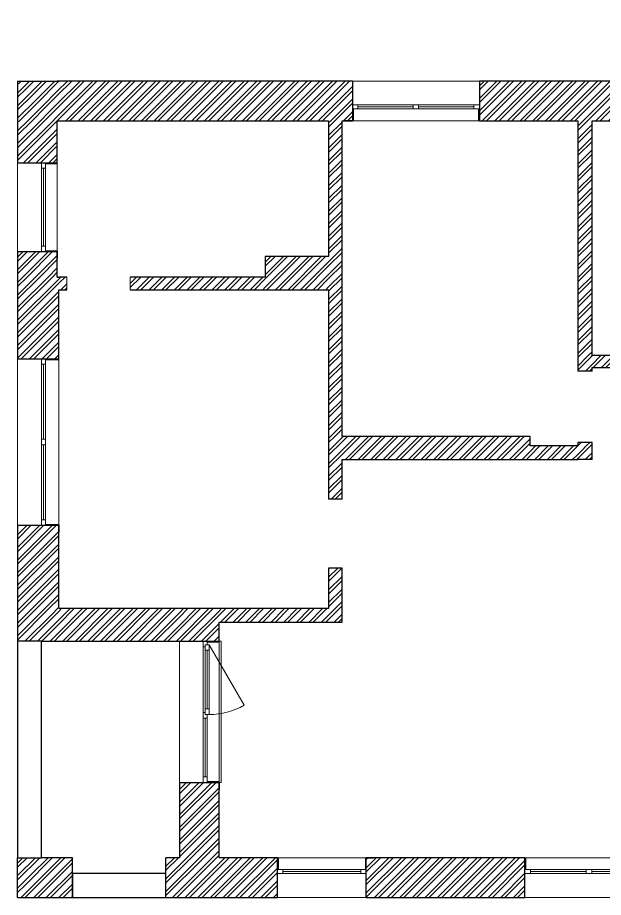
# Model space of a CAD drawing. Header units: millimetres. Extents: x -500 to 13839, y -9790 to 1300.
# Drawn here: x -500 to 6883, y -9790 to 1300 of the extents above; entities that cross this region are included whole.
import ezdxf

# ---------------------------------------------------------------- set-up
doc = ezdxf.new("R2010")
doc.units = ezdxf.units.MM
doc.header["$MEASUREMENT"] = 0
doc.linetypes.add('Wipeout_Contour', pattern=[1000, 0, -1000])
doc.linetypes.add('Освітлення', pattern=[2800, 1000, -400, 0, -400, 1000, 0])
for name, color, linetype, lineweight, true_color in [('0_Ном._пера__99', 109, 'Continuous', 15, 0x294e2b), ('101 Стіни_Ном._пера__1', 18, 'Continuous', 25, 0x040404), ('104 Перекриття_Ном._пера__41', 18, 'Continuous', 15, 0x020202), ('Двери ARCHICAD_Ном._пера__102', 252, 'Continuous', 5, 0x898989), ('Демонтаж_Двери ARCHICAD_Ном._пера__102', 252, 'Continuous', 5, 0x898989), ('Окна ARCHICAD_Ном._пера__102', 252, 'Continuous', 5, 0x898989)]:
    doc.layers.add(name, color=color, linetype=linetype, lineweight=lineweight, true_color=true_color)
doc.layers.add('101 Стіни', color=7, linetype='Continuous')
doc.layers.add('104 Перекриття', color=7, linetype='Continuous')
pattern_1 = [(45, (0, 0), (-79.5495, 79.5495), []), (45, (-26.52, 26.52), (-79.5495, 79.5495), [])]

# ---------------------------------------------------------------- blocks, each defined once
blk = doc.blocks.new('Simple Door Opening')
at = {"layer": 'Демонтаж_Двери ARCHICAD_Ном._пера__102', "color": 252, "linetype": 'Continuous', "lineweight": 5, "true_color": 0x898989}
for p, q in [((-400, 0), (-400, 160)), ((400, 0), (400, 160))]:
    blk.add_line(p, q, dxfattribs=at)
blk = doc.blocks.new('Simple Door Opening_2')
at = {"layer": 'Двери ARCHICAD_Ном._пера__102', "color": 252, "linetype": 'Continuous', "lineweight": 5, "true_color": 0x898989}
for p, q in [((-400, 0), (-400, 160)), ((400, 0), (400, 160))]:
    blk.add_line(p, q, dxfattribs=at)
blk = doc.blocks.new('Стіна_4', base_point=(-500, -2130))
at = {"layer": '101 Стіни', "linetype": 'Continuous', "lineweight": 0, "true_color": 0xffffff}
h = blk.add_hatch(dxfattribs=at)
h.set_pattern_fill('Кирпич_01', style=0, pattern_type=2)
h.set_pattern_definition(pattern_1)
h.paths.add_polyline_path([(20, -2130), (120, -2130), (120, -1970), (20, -1970)])
h = blk.add_hatch(dxfattribs=at)
h.set_pattern_fill('Кирпич_01', style=0, pattern_type=2)
h.set_pattern_definition(pattern_1)
h.paths.add_polyline_path([(920, -2130), (2620, -2130), (2620, -1970), (920, -1970)])
at = {"layer": '101 Стіни_Ном._пера__1', "color": 18, "linetype": 'Continuous', "lineweight": 25, "true_color": 0x040404, "flags": 128}
for points in [[(120, -1970), (20, -1970)], [(2620, -1970), (920, -1970)], [(20, -2130), (120, -2130)], [(920, -2130), (2620, -2130)]]:
    blk.add_lwpolyline(points, dxfattribs=at)
at = {"layer": 'Двери ARCHICAD_Ном._пера__102', "color": 252, "linetype": 'Continuous', "lineweight": 5, "true_color": 0x898989, "xscale": -1, "zscale": 1000}
blk.add_blockref('Simple Door Opening_2', (520, -2130), dxfattribs=at)
at = {"layer": 'Демонтаж_Двери ARCHICAD_Ном._пера__102', "color": 252, "linetype": 'Continuous', "lineweight": 5, "true_color": 0x898989, "xscale": -1, "zscale": 1000}
blk.add_blockref('Simple Door Opening', (520, -2130), dxfattribs=at)
blk = doc.blocks.new('Window 25_2')
at = {"layer": 'Окна ARCHICAD_Ном._пера__102', "color": 252, "linetype": 'Continuous', "lineweight": 5, "true_color": 0x898989}
for p, q in [((-560, 150), (-648, 150)), ((-560, 150), (-648, 150)), ((-560, 150), (560, 150)), ((-548, 150), (-560, 150)), ((-560, 150), (-560, 0)), ((-560, 0), (-560, 150)), ((-560, 0), (-560, 150)), ((-548, 150), (548, 150)), ((-548, 0), (-548, 150)), ((560, 150), (548, 150)), ((548, 150), (548, 0)), ((560, 0), (560, 150)), ((560, 0), (560, 150)), ((560, 0), (560, 150)), ((560, 150), (648, 150)), ((560, 150), (648, 150)), ((-560, 0), (-548, 0)), ((-560, 0), (-490, 0)), ((-560, -50), (-560, 0)), ((-560, -50), (-560, 0)), ((-490, 0), (-490, -50)), ((-490, 0), (490, 0)), ((490, -50), (490, 0)), ((490, 0), (560, 0)), ((548, 0), (560, 0)), ((560, -50), (560, 0)), ((560, -50), (560, 0)), ((-490, -50), (-560, -50)), ((-560, -350), (-560, -50)), ((-490, -25), (490, -25)), ((490, -50), (-490, -50)), ((560, -50), (490, -50)), ((560, -350), (560, -50)), ((-560, -350), (560, -350))]:
    blk.add_line(p, q, dxfattribs=at)
blk = doc.blocks.new('Стіна_6', base_point=(-500, 500))
at = {"layer": '101 Стіни', "linetype": 'Continuous', "lineweight": 0, "true_color": 0xffffff}
h = blk.add_hatch(dxfattribs=at)
h.set_pattern_fill('Кирпич_01', style=0, pattern_type=2)
h.set_pattern_definition(pattern_1)
h.paths.add_polyline_path([(0, 500), (-500, 500), (0, 0)])
h = blk.add_hatch(dxfattribs=at)
h.set_pattern_fill('Кирпич_01', style=0, pattern_type=2)
h.set_pattern_definition(pattern_1)
h.paths.add_polyline_path([(0, 0), (-500, 500), (-500, 0)])
h = blk.add_hatch(dxfattribs=at)
h.set_pattern_fill('Кирпич_01', style=0, pattern_type=2)
h.set_pattern_definition(pattern_1)
h.paths.add_polyline_path([(-500, -530), (-200, -530), (-150, -530), (0, -530), (0, 0), (-500, 0)])
h = blk.add_hatch(dxfattribs=at)
h.set_pattern_fill('Кирпич_01', style=0, pattern_type=2)
h.set_pattern_definition(pattern_1)
h.paths.add_polyline_path([(-200, -1650), (-500, -1650), (-500, -1970), (0, -1970), (0, -1650), (-150, -1650)])
at = {"layer": '101 Стіни_Ном._пера__1', "color": 18, "linetype": 'Continuous', "lineweight": 25, "true_color": 0x040404}
for p, q in [((0, -530), (0, -442)), ((-500, -530), (-200, -530)), ((-200, -530), (-150, -530)), ((-150, -530), (0, -530)), ((-500, -1650), (-200, -1650)), ((-200, -1650), (-150, -1650)), ((-150, -1650), (0, -1650)), ((0, -1650), (0, -1738))]:
    blk.add_line(p, q, dxfattribs=at)
at = {"layer": '101 Стіни_Ном._пера__1', "color": 18, "linetype": 'Continuous', "lineweight": 25, "true_color": 0x040404, "flags": 128}
for points in [[(-500, 500), (0, 500)], [(-500, 500), (-500, -530)], [(0, -530), (0, 0)], [(-500, -1650), (-500, -1970)], [(0, -1970), (0, -1650)]]:
    blk.add_lwpolyline(points, dxfattribs=at)
at = {"layer": 'Окна ARCHICAD_Ном._пера__102', "color": 252, "linetype": 'Continuous', "lineweight": 5, "true_color": 0x898989, "zscale": 1000, "rotation": 270}
blk.add_blockref('Window 25_2', (-150, -1090), dxfattribs=at)
blk = doc.blocks.new('Double Window 25')
at = {"layer": 'Окна ARCHICAD_Ном._пера__102', "color": 252, "linetype": 'Continuous', "lineweight": 5, "true_color": 0x898989}
for p, q in [((-1050, 170), (-1138, 170)), ((-1050, 170), (-1138, 170)), ((-1050, 170), (1050, 170)), ((-1038, 170), (-1050, 170)), ((-1050, 170), (-1050, 0)), ((-1050, 0), (-1050, 170)), ((-1050, 0), (-1050, 170)), ((-1038, 170), (1038, 170)), ((-1038, 0), (-1038, 170)), ((1050, 170), (1038, 170)), ((1038, 170), (1038, 0)), ((1050, 0), (1050, 170)), ((1050, 0), (1050, 170)), ((1050, 0), (1050, 170)), ((1050, 170), (1138, 170)), ((1050, 170), (1138, 170)), ((-1050, 0), (-1038, 0)), ((-1050, 0), (-980, 0)), ((-1050, -50), (-1050, 0)), ((-1050, -50), (-1050, 0)), ((-980, 0), (-980, -50)), ((-980, 0), (-35, 0)), ((-35, -50), (-35, 0)), ((-35, 0), (0, 0)), ((0, 0), (35, 0)), ((35, 0), (35, -50)), ((35, 0), (980, 0)), ((980, -50), (980, 0)), ((980, 0), (1050, 0)), ((1038, 0), (1050, 0)), ((1050, -50), (1050, 0)), ((1050, -50), (1050, 0)), ((-980, -50), (-1050, -50)), ((-1050, -350), (-1050, -50)), ((-980, -25), (-35, -25)), ((-35, -50), (-980, -50)), ((0, -50), (-35, -50)), ((35, -50), (0, -50)), ((35, -25), (980, -25)), ((980, -50), (35, -50)), ((1050, -50), (980, -50)), ((1050, -350), (1050, -50)), ((-1050, -350), (1050, -350))]:
    blk.add_line(p, q, dxfattribs=at)
blk = doc.blocks.new('Стіна_7', base_point=(-500, -1970))
at = {"layer": '101 Стіни', "linetype": 'Continuous', "lineweight": 0, "true_color": 0xffffff}
h = blk.add_hatch(dxfattribs=at)
h.set_pattern_fill('Кирпич_01', style=0, pattern_type=2)
h.set_pattern_definition(pattern_1)
h.paths.add_polyline_path([(-500, -3000), (-200, -3000), (-150, -3000), (20, -3000), (20, -1970), (-500, -1970)])
h = blk.add_hatch(dxfattribs=at)
h.set_pattern_fill('Кирпич_01', style=0, pattern_type=2)
h.set_pattern_definition(pattern_1)
h.paths.add_polyline_path([(-500, -6150), (20, -6150), (20, -5100), (-150, -5100), (-200, -5100), (-500, -5100)])
h = blk.add_hatch(dxfattribs=at)
h.set_pattern_fill('Кирпич_01', style=0, pattern_type=2)
h.set_pattern_definition(pattern_1)
h.paths.add_polyline_path([(20, -6150), (-500, -6560), (20, -6560)])
h = blk.add_hatch(dxfattribs=at)
h.set_pattern_fill('Кирпич_01', style=0, pattern_type=2)
h.set_pattern_definition(pattern_1)
h.paths.add_polyline_path([(-500, -6150), (-500, -6560), (20, -6150)])
at = {"layer": '101 Стіни_Ном._пера__1', "color": 18, "linetype": 'Continuous', "lineweight": 25, "true_color": 0x040404}
for p, q in [((20, -3000), (20, -2912)), ((-500, -3000), (-200, -3000)), ((-200, -3000), (-150, -3000)), ((-150, -3000), (20, -3000)), ((-500, -5100), (-200, -5100)), ((-200, -5100), (-150, -5100)), ((-150, -5100), (20, -5100)), ((20, -5100), (20, -5188))]:
    blk.add_line(p, q, dxfattribs=at)
at = {"layer": '101 Стіни_Ном._пера__1', "color": 18, "linetype": 'Continuous', "lineweight": 25, "true_color": 0x040404, "flags": 128}
for points in [[(-500, -1970), (-500, -3000)], [(0, -1970), (20, -1970)], [(20, -3000), (20, -2130)], [(-500, -5100), (-500, -6560)], [(20, -6150), (20, -5100)], [(-500, -6560), (20, -6560)]]:
    blk.add_lwpolyline(points, dxfattribs=at)
at = {"layer": 'Окна ARCHICAD_Ном._пера__102', "color": 252, "linetype": 'Continuous', "lineweight": 5, "true_color": 0x898989, "xscale": -1, "zscale": 1000, "rotation": 270}
blk.add_blockref('Double Window 25', (-150, -4050), dxfattribs=at)
blk = doc.blocks.new('Стіна_8', base_point=(-500, -6150))
at = {"layer": '101 Стіни', "linetype": 'Continuous', "lineweight": 0, "true_color": 0xffffff}
h = blk.add_hatch(dxfattribs=at)
h.set_pattern_fill('Кирпич_01', style=0, pattern_type=2)
h.set_pattern_definition(pattern_1)
h.paths.add_polyline_path([(1540, -6150), (20, -6150), (20, -6560), (1540, -6560)])
at = {"layer": '101 Стіни_Ном._пера__1', "color": 18, "linetype": 'Continuous', "lineweight": 25, "true_color": 0x040404, "flags": 128}
for points in [[(1540, -6150), (20, -6150)], [(20, -6560), (1540, -6560)]]:
    blk.add_lwpolyline(points, dxfattribs=at)
blk = doc.blocks.new('Double Window 25_2')
at = {"layer": 'Окна ARCHICAD_Ном._пера__102', "color": 252, "linetype": 'Continuous', "lineweight": 5, "true_color": 0x898989}
for p, q in [((845, 25), (83, 465)), ((-890, 150), (-978, 150)), ((-890, 150), (-978, 150)), ((-890, 150), (-890, 175)), ((-890, 175), (890, 175)), ((-890, 150), (890, 150)), ((-878, 150), (-890, 150)), ((-890, 150), (-890, 0)), ((-890, 0), (-890, 150)), ((-890, 0), (-890, 150)), ((-878, 0), (-878, 150)), ((890, 150), (878, 150)), ((878, 150), (878, 0)), ((890, 175), (890, 150)), ((890, 0), (890, 150)), ((890, 0), (890, 150)), ((890, 0), (890, 150)), ((890, 150), (978, 150)), ((890, 150), (978, 150)), ((-890, 0), (-878, 0)), ((-890, 0), (-820, 0)), ((-890, -50), (-890, 0)), ((-890, -50), (-890, 0)), ((-820, 0), (-820, -50)), ((-820, 0), (-80, 0)), ((-80, -50), (-80, 0)), ((-80, 0), (-45, 0)), ((-45, 0), (-35, 0)), ((-35, 25), (35, 25)), ((-35, -25), (-35, 25)), ((-35, 0), (-35, -25)), ((35, 25), (775, 25)), ((35, 25), (35, -25)), ((35, 25), (775, 25)), ((35, 0), (775, 0)), ((775, -25), (775, 25)), ((775, 25), (845, 25)), ((845, 25), (845, -25)), ((845, -25), (845, 0)), ((845, 0), (890, 0)), ((878, 0), (890, 0)), ((890, -50), (890, 0)), ((890, -50), (890, 0)), ((-820, -50), (-890, -50)), ((-890, -350), (-890, -50)), ((-820, -25), (-80, -25)), ((-80, -50), (-820, -50)), ((-45, -50), (-80, -50)), ((-10, -50), (-45, -50)), ((-35, -25), (-10, -25)), ((35, -25), (-35, -25)), ((-10, -25), (-10, -50)), ((820, -50), (-10, -50)), ((775, -25), (35, -25)), ((845, -25), (775, -25)), ((820, -50), (820, -25)), ((820, -25), (845, -25)), ((890, -50), (820, -50)), ((890, -350), (890, -50)), ((-890, -350), (890, -350))]:
    blk.add_line(p, q, dxfattribs=at)
blk.add_arc((845, 25), 880, 150, 180, dxfattribs=at)
blk = doc.blocks.new('Стіна_9', base_point=(1540, -6150))
at = {"layer": '101 Стіни', "linetype": 'Continuous', "lineweight": 0, "true_color": 0xffffff}
h = blk.add_hatch(dxfattribs=at)
h.set_pattern_fill('Кирпич_01', style=0, pattern_type=2)
h.set_pattern_definition(pattern_1)
h.paths.add_polyline_path([(1540, -6150), (1540, -6560), (2040, -6150)])
h = blk.add_hatch(dxfattribs=at)
h.set_pattern_fill('Кирпич_01', style=0, pattern_type=2)
h.set_pattern_definition(pattern_1)
h.paths.add_polyline_path([(1540, -6560), (2040, -6560), (2040, -6150)])
h = blk.add_hatch(dxfattribs=at)
h.set_pattern_fill('Кирпич_01', style=0, pattern_type=2)
h.set_pattern_definition(pattern_1)
h.paths.add_polyline_path([(1840, -8340), (1540, -8340), (1540, -9290), (2040, -9290), (2040, -8340), (1890, -8340)])
at = {"layer": '101 Стіни_Ном._пера__1', "color": 18, "linetype": 'Continuous', "lineweight": 25, "true_color": 0x040404}
for p, q in [((2040, -6560), (2040, -6472)), ((1540, -6560), (1840, -6560)), ((1840, -6560), (1890, -6560)), ((1890, -6560), (2040, -6560)), ((1540, -8340), (1840, -8340)), ((1840, -8340), (1890, -8340)), ((1890, -8340), (2040, -8340)), ((2040, -8340), (2040, -8428))]:
    blk.add_line(p, q, dxfattribs=at)
at = {"layer": '101 Стіни_Ном._пера__1', "color": 18, "linetype": 'Continuous', "lineweight": 25, "true_color": 0x040404, "flags": 128}
for points in [[(2040, -6150), (1540, -6150)], [(2040, -6560), (2040, -6320)], [(1540, -8340), (1540, -9290)], [(2040, -9290), (2040, -8340)]]:
    blk.add_lwpolyline(points, dxfattribs=at)
at = {"layer": 'Окна ARCHICAD_Ном._пера__102', "color": 252, "linetype": 'Continuous', "lineweight": 5, "true_color": 0x898989, "xscale": -1, "zscale": 1000, "rotation": 270}
blk.add_blockref('Double Window 25_2', (1890, -7450), dxfattribs=at)
blk = doc.blocks.new('Стіна_14', base_point=(-500, -9790))
at = {"layer": '101 Стіни', "linetype": 'Continuous', "lineweight": 0, "true_color": 0xffffff}
h = blk.add_hatch(dxfattribs=at)
h.set_pattern_fill('Кирпич_01', style=0, pattern_type=2)
h.set_pattern_definition(pattern_1)
h.paths.add_polyline_path([(-200, -9290), (-500, -9290), (-500, -9790)])
h = blk.add_hatch(dxfattribs=at)
h.set_pattern_fill('Кирпич_01', style=0, pattern_type=2)
h.set_pattern_definition(pattern_1)
h.paths.add_polyline_path([(-500, -9790), (190, -9790), (190, -9290), (-200, -9290)])
at = {"layer": '101 Стіни_Ном._пера__1', "color": 18, "linetype": 'Continuous', "lineweight": 25, "true_color": 0x040404}
blk.add_line((-500, -9290), (-200, -9290), dxfattribs=at)
at = {"layer": '101 Стіни_Ном._пера__1', "color": 18, "linetype": 'Continuous', "lineweight": 25, "true_color": 0x040404, "flags": 128}
for points in [[(-500, -9790), (-500, -9290)], [(190, -9290), (-200, -9290)], [(190, -9790), (190, -9290)], [(-500, -9790), (190, -9790)]]:
    blk.add_lwpolyline(points, dxfattribs=at)
blk = doc.blocks.new('Стіна_15', base_point=(2620, -2130))
at = {"layer": '101 Стіни', "linetype": 'Continuous', "lineweight": 0, "true_color": 0xffffff}
h = blk.add_hatch(dxfattribs=at)
h.set_pattern_fill('Кирпич_01', style=0, pattern_type=2)
h.set_pattern_definition(pattern_1)
h.paths.add_polyline_path([(2620, -2130), (3420, -2130), (3420, -1710), (2620, -1710)])
at = {"layer": '101 Стіни_Ном._пера__1', "color": 18, "linetype": 'Continuous', "lineweight": 25, "true_color": 0x040404, "flags": 128}
for points in [[(3420, -1710), (2620, -1710)], [(2620, -1710), (2620, -1970)], [(2620, -2130), (3420, -2130)]]:
    blk.add_lwpolyline(points, dxfattribs=at)
blk = doc.blocks.new('Стіна_16', base_point=(3590, 500))
at = {"layer": '101 Стіни', "linetype": 'Continuous', "lineweight": 0, "true_color": 0xffffff}
h = blk.add_hatch(dxfattribs=at)
h.set_pattern_fill('Кирпич_01', style=0, pattern_type=2)
h.set_pattern_definition(pattern_1)
h.paths.add_polyline_path([(3420, 0), (3420, -3980), (3590, -3980), (3590, 0)])
at = {"layer": '101 Стіни_Ном._пера__1', "color": 18, "linetype": 'Continuous', "lineweight": 25, "true_color": 0x040404, "flags": 128}
for points in [[(3420, 0), (3420, -1710)], [(3590, -3980), (3590, 0)], [(3420, -2130), (3420, -3980)]]:
    blk.add_lwpolyline(points, dxfattribs=at)
blk = doc.blocks.new('Стіна_17', base_point=(1540, -6150))
at = {"layer": '101 Стіни', "linetype": 'Continuous', "lineweight": 0, "true_color": 0xffffff}
h = blk.add_hatch(dxfattribs=at)
h.set_pattern_fill('Кирпич_01', style=0, pattern_type=2)
h.set_pattern_definition(pattern_1)
h.paths.add_polyline_path([(2040, -6320), (3420, -6320), (3420, -6150), (2040, -6150)])
at = {"layer": '101 Стіни_Ном._пера__1', "color": 18, "linetype": 'Continuous', "lineweight": 25, "true_color": 0x040404, "flags": 128}
for points in [[(3420, -6150), (2040, -6150)], [(2040, -6320), (3420, -6320)]]:
    blk.add_lwpolyline(points, dxfattribs=at)
blk = doc.blocks.new('Стіна_18', base_point=(6740, 500))
at = {"layer": '101 Стіни', "linetype": 'Continuous', "lineweight": 0, "true_color": 0xffffff}
h = blk.add_hatch(dxfattribs=at)
h.set_pattern_fill('Кирпич_01', style=0, pattern_type=2)
h.set_pattern_definition(pattern_1)
h.paths.add_polyline_path([(6560, 0), (6560, -2960), (6740, -2960), (6740, 0)])
at = {"layer": '101 Стіни_Ном._пера__1', "color": 18, "linetype": 'Continuous', "lineweight": 25, "true_color": 0x040404, "flags": 128}
for points in [[(6560, 0), (6560, -2960)], [(6740, -2960), (6740, 0)]]:
    blk.add_lwpolyline(points, dxfattribs=at)
blk = doc.blocks.new('Стіна_19', base_point=(3590, -4270))
at = {"layer": '101 Стіни', "linetype": 'Continuous', "lineweight": 0, "true_color": 0xffffff}
h = blk.add_hatch(dxfattribs=at)
h.set_pattern_fill('Кирпич_01', style=0, pattern_type=2)
h.set_pattern_definition(pattern_1)
h.paths.add_polyline_path([(3590, -4270), (5960, -4270), (5960, -3980), (3590, -3980)])
at = {"layer": '101 Стіни_Ном._пера__1', "color": 18, "linetype": 'Continuous', "lineweight": 25, "true_color": 0x040404, "flags": 128}
for points in [[(5960, -3980), (3590, -3980)], [(5960, -4100), (5960, -3980)], [(3590, -4270), (5960, -4270)]]:
    blk.add_lwpolyline(points, dxfattribs=at)
blk = doc.blocks.new('Стіна_20', base_point=(5960, -4270))
at = {"layer": '101 Стіни', "linetype": 'Continuous', "lineweight": 0, "true_color": 0xffffff}
h = blk.add_hatch(dxfattribs=at)
h.set_pattern_fill('Кирпич_01', style=0, pattern_type=2)
h.set_pattern_definition(pattern_1)
h.paths.add_polyline_path([(6560, -4100), (5960, -4100), (5960, -4270), (6560, -4270)])
at = {"layer": '101 Стіни_Ном._пера__1', "color": 18, "linetype": 'Continuous', "lineweight": 25, "true_color": 0x040404, "flags": 128}
for points in [[(6560, -4100), (5960, -4100)], [(5960, -4270), (6560, -4270)]]:
    blk.add_lwpolyline(points, dxfattribs=at)
blk = doc.blocks.new('Simple Door Opening_3')
at = {"layer": 'Двери ARCHICAD_Ном._пера__102', "color": 252, "linetype": 'Continuous', "lineweight": 5, "true_color": 0x898989}
for p, q in [((-450, 0), (-450, 150)), ((450, 0), (450, 150))]:
    blk.add_line(p, q, dxfattribs=at)
blk = doc.blocks.new('Стіна_21', base_point=(6740, -3110))
at = {"layer": '101 Стіни', "linetype": 'Continuous', "lineweight": 0, "true_color": 0xffffff}
h = blk.add_hatch(dxfattribs=at)
h.set_pattern_fill('Кирпич_01', style=0, pattern_type=2)
h.set_pattern_definition(pattern_1)
h.paths.add_polyline_path([(6740, -2960), (6740, -3110), (7450, -3110), (7450, -2960)])
h = blk.add_hatch(dxfattribs=at)
h.set_pattern_fill('Кирпич_01', style=0, pattern_type=2)
h.set_pattern_definition(pattern_1)
h.paths.add_polyline_path([(8350, -2960), (8350, -3110), (10340, -3110), (10340, -2960)])
at = {"layer": '101 Стіни_Ном._пера__1', "color": 18, "linetype": 'Continuous', "lineweight": 25, "true_color": 0x040404}
for p, q in [((7450, -3110), (7450, -2960)), ((8350, -3110), (8350, -2960))]:
    blk.add_line(p, q, dxfattribs=at)
at = {"layer": '101 Стіни_Ном._пера__1', "color": 18, "linetype": 'Continuous', "lineweight": 25, "true_color": 0x040404, "flags": 128}
for points in [[(7450, -2960), (6740, -2960)], [(10340, -2960), (8350, -2960)], [(6740, -3110), (7450, -3110)], [(8350, -3110), (10340, -3110)]]:
    blk.add_lwpolyline(points, dxfattribs=at)
at = {"layer": 'Двери ARCHICAD_Ном._пера__102', "color": 252, "linetype": 'Continuous', "lineweight": 5, "true_color": 0x898989, "zscale": 1000}
blk.add_blockref('Simple Door Opening_3', (7900, -3110), dxfattribs=at)
blk = doc.blocks.new('Стіна_27', base_point=(-500, -9790))
at = {"color": 254, "linetype": 'Wipeout_Contour', "lineweight": 0, "ltscale": 31737.6562}
blk.add_wipeout([(-200, -9290), (-200, -6560), (-500, -6560), (-500, -9290)], dxfattribs=at).dxf.layer = '101 Стіни'
at = {"layer": '101 Стіни_Ном._пера__1', "color": 18, "linetype": 'Continuous', "lineweight": 25, "true_color": 0x040404}
blk.add_line((-500, -9290), (-200, -9290), dxfattribs=at)
at = {"layer": '101 Стіни_Ном._пера__1', "color": 18, "linetype": 'Continuous', "lineweight": 25, "true_color": 0x040404, "flags": 128}
for points in [[(-200, -6560), (-500, -6560)], [(-500, -6560), (-500, -9290)], [(-200, -9290), (-200, -6560)]]:
    blk.add_lwpolyline(points, dxfattribs=at)
blk = doc.blocks.new('Стіна_28', base_point=(190, -9790))
at = {"color": 254, "linetype": 'Wipeout_Contour', "lineweight": 0, "ltscale": 38757.529269}
blk.add_wipeout([(190, -9790), (1370, -9790), (1370, -9490), (190, -9490)], dxfattribs=at).dxf.layer = '101 Стіни'
at = {"layer": '101 Стіни_Ном._пера__1', "color": 18, "linetype": 'Continuous', "lineweight": 25, "true_color": 0x040404, "flags": 128}
for points in [[(1370, -9490), (190, -9490)], [(190, -9490), (190, -9790)], [(1370, -9790), (1370, -9490)], [(190, -9790), (1370, -9790)]]:
    blk.add_lwpolyline(points, dxfattribs=at)
blk = doc.blocks.new('Simple Door Opening_6')
at = {"layer": 'Двери ARCHICAD_Ном._пера__102', "color": 252, "linetype": 'Continuous', "lineweight": 5, "true_color": 0x898989}
for p, q in [((-450, 0), (-450, 180)), ((450, 0), (450, 180))]:
    blk.add_line(p, q, dxfattribs=at)
blk = doc.blocks.new('Стіна_29', base_point=(6740, -2960))
at = {"layer": '101 Стіни', "linetype": 'Continuous', "lineweight": 0, "true_color": 0xffffff}
h = blk.add_hatch(dxfattribs=at)
h.set_pattern_fill('Кирпич_01', style=0, pattern_type=2)
h.set_pattern_definition(pattern_1)
h.paths.add_polyline_path([(6740, -2960), (6560, -2960), (6560, -3155), (6740, -3155)])
h = blk.add_hatch(dxfattribs=at)
h.set_pattern_fill('Кирпич_01', style=0, pattern_type=2)
h.set_pattern_definition(pattern_1)
h.paths.add_polyline_path([(6740, -4055), (6560, -4055), (6560, -4100), (6740, -4100)])
h = blk.add_hatch(dxfattribs=at)
h.set_pattern_fill('Кирпич_01', style=0, pattern_type=2)
h.set_pattern_definition(pattern_1)
h.paths.add_polyline_path([(6560, -4270), (6740, -4270), (6560, -4100)])
h = blk.add_hatch(dxfattribs=at)
h.set_pattern_fill('Кирпич_01', style=0, pattern_type=2)
h.set_pattern_definition(pattern_1)
h.paths.add_polyline_path([(6740, -4100), (6560, -4100), (6740, -4270)])
at = {"layer": '101 Стіни_Ном._пера__1', "color": 18, "linetype": 'Continuous', "lineweight": 25, "true_color": 0x040404}
for p, q in [((6740, -3155), (6560, -3155)), ((6740, -4055), (6560, -4055))]:
    blk.add_line(p, q, dxfattribs=at)
at = {"layer": '101 Стіни_Ном._пера__1', "color": 18, "linetype": 'Continuous', "lineweight": 25, "true_color": 0x040404, "flags": 128}
for points in [[(6560, -2960), (6560, -3155)], [(6740, -3155), (6740, -3110)], [(6560, -4055), (6560, -4100)], [(6740, -4270), (6740, -4055)], [(6740, -4270), (6560, -4270)]]:
    blk.add_lwpolyline(points, dxfattribs=at)
at = {"layer": 'Двери ARCHICAD_Ном._пера__102', "color": 252, "linetype": 'Continuous', "lineweight": 5, "true_color": 0x898989, "zscale": 1000, "rotation": 90}
blk.add_blockref('Simple Door Opening_6', (6740, -3605), dxfattribs=at)
blk = doc.blocks.new('Double Window 25_3')
at = {"layer": 'Окна ARCHICAD_Ном._пера__102', "color": 252, "linetype": 'Continuous', "lineweight": 5, "true_color": 0x898989}
for p, q in [((-800, 300), (800, 300)), ((-800, 300), (-800, 0)), ((800, 300), (800, 0)), ((-800, 0), (-730, 0)), ((-800, 0), (-800, -50)), ((-800, 0), (-800, -50)), ((-730, 0), (-730, -50)), ((-730, 0), (-35, 0)), ((-35, -50), (-35, 0)), ((-35, 0), (0, 0)), ((0, 0), (35, 0)), ((35, 0), (35, -50)), ((35, 0), (730, 0)), ((730, -50), (730, 0)), ((730, 0), (800, 0)), ((800, 0), (800, -50)), ((800, 0), (800, -50)), ((-800, -200), (-800, -50)), ((-800, -50), (-788, -50)), ((-730, -50), (-800, -50)), ((-800, -50), (-800, -200)), ((-800, -50), (-800, -200)), ((-788, -50), (-788, -200)), ((-730, -25), (-35, -25)), ((-35, -50), (-730, -50)), ((0, -50), (-35, -50)), ((35, -50), (0, -50)), ((35, -25), (730, -25)), ((730, -50), (35, -50)), ((800, -50), (730, -50)), ((788, -200), (788, -50)), ((788, -50), (800, -50)), ((800, -50), (800, -200)), ((800, -50), (800, -200)), ((800, -50), (800, -200)), ((-800, -200), (-888, -200)), ((-800, -200), (-888, -200)), ((-800, -200), (800, -200)), ((-788, -200), (-800, -200)), ((-788, -200), (788, -200)), ((800, -200), (788, -200)), ((800, -200), (888, -200)), ((800, -200), (888, -200))]:
    blk.add_line(p, q, dxfattribs=at)
blk = doc.blocks.new('Стіна_33', base_point=(9944, 500))
at = {"layer": '101 Стіни', "linetype": 'Continuous', "lineweight": 0, "true_color": 0xffffff}
h = blk.add_hatch(dxfattribs=at)
h.set_pattern_fill('Кирпич_01', style=0, pattern_type=2)
h.set_pattern_definition(pattern_1)
h.paths.add_polyline_path([(0, 500), (0, 0), (3720, 0), (3720, 150), (3720, 200), (3720, 500)])
h = blk.add_hatch(dxfattribs=at)
h.set_pattern_fill('Кирпич_01', style=0, pattern_type=2)
h.set_pattern_definition(pattern_1)
h.paths.add_polyline_path([(5320, 200), (5320, 150), (5320, 0), (7310, 0), (7310, 150), (7310, 200), (7310, 500), (5320, 500)])
h = blk.add_hatch(dxfattribs=at)
h.set_pattern_fill('Кирпич_01', style=0, pattern_type=2)
h.set_pattern_definition(pattern_1)
h.paths.add_polyline_path([(8910, 200), (8910, 150), (8910, 0), (9944, 0), (9944, 500), (8910, 500)])
at = {"layer": '101 Стіни_Ном._пера__1', "color": 18, "linetype": 'Continuous', "lineweight": 25, "true_color": 0x040404}
for p, q in [((3720, 500), (3720, 200)), ((5320, 500), (5320, 200)), ((7310, 500), (7310, 200)), ((8910, 500), (8910, 200)), ((3720, 200), (3720, 150)), ((3720, 150), (3720, 0)), ((5320, 200), (5320, 150)), ((5320, 150), (5320, 0)), ((7310, 200), (7310, 150)), ((7310, 150), (7310, 0)), ((8910, 200), (8910, 150)), ((8910, 150), (8910, 0)), ((3720, 0), (3632, 0)), ((5320, 0), (5408, 0)), ((7310, 0), (7222, 0)), ((8910, 0), (8998, 0))]:
    blk.add_line(p, q, dxfattribs=at)
at = {"layer": '101 Стіни_Ном._пера__1', "color": 18, "linetype": 'Continuous', "lineweight": 25, "true_color": 0x040404, "flags": 128}
for points in [[(3720, 500), (0, 500)], [(7310, 500), (5320, 500)], [(9944, 500), (8910, 500)], [(0, 0), (3420, 0)], [(3590, 0), (3720, 0)], [(5320, 0), (6560, 0)], [(6740, 0), (7310, 0)], [(8910, 0), (9944, 0)]]:
    blk.add_lwpolyline(points, dxfattribs=at)
at = {"layer": 'Окна ARCHICAD_Ном._пера__102', "color": 252, "linetype": 'Continuous', "lineweight": 5, "true_color": 0x898989, "zscale": 1000}
blk.add_blockref('Double Window 25_3', (4520, 200), dxfattribs=at)
at = {"layer": 'Окна ARCHICAD_Ном._пера__102', "color": 252, "linetype": 'Continuous', "lineweight": 5, "true_color": 0x898989, "xscale": -1, "zscale": 1000}
blk.add_blockref('Double Window 25_3', (8110, 200), dxfattribs=at)
blk = doc.blocks.new('Simple Door Opening_7')
at = {"layer": 'Демонтаж_Двери ARCHICAD_Ном._пера__102', "color": 252, "linetype": 'Continuous', "lineweight": 5, "true_color": 0x898989}
for p, q in [((-435, 0), (-435, 170)), ((435, 0), (435, 170))]:
    blk.add_line(p, q, dxfattribs=at)
blk = doc.blocks.new('Стіна_35', base_point=(3590, -3980))
at = {"layer": '101 Стіни', "linetype": 'Continuous', "lineweight": 0, "true_color": 0xffffff}
h = blk.add_hatch(dxfattribs=at)
h.set_pattern_fill('Кирпич_01', style=0, pattern_type=2)
h.set_pattern_definition(pattern_1)
h.paths.add_polyline_path([(3420, -3980), (3420, -4770), (3590, -4770), (3590, -3980)])
h = blk.add_hatch(dxfattribs=at)
h.set_pattern_fill('Кирпич_01', style=0, pattern_type=2)
h.set_pattern_definition(pattern_1)
h.paths.add_polyline_path([(3420, -6320), (3590, -6320), (3590, -5640), (3420, -5640)])
at = {"layer": '101 Стіни_Ном._пера__1', "color": 18, "linetype": 'Continuous', "lineweight": 25, "true_color": 0x040404}
for p, q in [((3590, -4770), (3420, -4770)), ((3590, -5640), (3420, -5640))]:
    blk.add_line(p, q, dxfattribs=at)
at = {"layer": '101 Стіни_Ном._пера__1', "color": 18, "linetype": 'Continuous', "lineweight": 25, "true_color": 0x040404, "flags": 128}
for points in [[(3420, -3980), (3420, -4770)], [(3590, -4770), (3590, -4270)], [(3420, -5640), (3420, -6150)], [(3590, -6320), (3590, -5640)], [(3420, -6320), (3590, -6320)]]:
    blk.add_lwpolyline(points, dxfattribs=at)
at = {"layer": 'Демонтаж_Двери ARCHICAD_Ном._пера__102', "color": 252, "linetype": 'Continuous', "lineweight": 5, "true_color": 0x898989, "zscale": 1000, "rotation": 89.99999999999999}
blk.add_blockref('Simple Door Opening_7', (3590, -5205), dxfattribs=at)
blk = doc.blocks.new('Перекриття_1', base_point=(-500, 500))
at = {"layer": '104 Перекриття_Ном._пера__41', "color": 18, "linetype": 'Continuous', "lineweight": 15, "true_color": 0x020202, "flags": 128}
blk.add_lwpolyline([(-500, 500), (12440, 500), (12440, 1300), (13839, 1300), (13839, 800), (13040, 800), (13040, -3510), (13839, -3510), (13839, -3910), (13040, -3910), (13040, -9790), (-500, -9790)], close=True, dxfattribs=at)
blk = doc.blocks.new('Window 25_3')
at = {"layer": 'Окна ARCHICAD_Ном._пера__102', "color": 252, "linetype": 'Continuous', "lineweight": 5, "true_color": 0x898989}
for p, q in [((-550, 150), (-638, 150)), ((-550, 150), (-638, 150)), ((-550, 150), (550, 150)), ((-538, 150), (-550, 150)), ((-550, 150), (-550, 0)), ((-550, 0), (-550, 150)), ((-550, 0), (-550, 150)), ((-538, 150), (538, 150)), ((-538, 0), (-538, 150)), ((550, 150), (538, 150)), ((538, 150), (538, 0)), ((550, 0), (550, 150)), ((550, 0), (550, 150)), ((550, 0), (550, 150)), ((550, 150), (638, 150)), ((550, 150), (638, 150)), ((-550, 0), (-538, 0)), ((-550, 0), (-480, 0)), ((-550, -50), (-550, 0)), ((-550, -50), (-550, 0)), ((-480, 0), (-480, -50)), ((-480, 0), (480, 0)), ((480, -50), (480, 0)), ((480, 0), (550, 0)), ((538, 0), (550, 0)), ((550, -50), (550, 0)), ((550, -50), (550, 0)), ((-480, -50), (-550, -50)), ((-550, -350), (-550, -50)), ((-480, -25), (480, -25)), ((480, -50), (-480, -50)), ((550, -50), (480, -50)), ((550, -350), (550, -50)), ((-550, -350), (550, -350))]:
    blk.add_line(p, q, dxfattribs=at)
blk = doc.blocks.new('Double Window 25_4')
at = {"layer": 'Окна ARCHICAD_Ном._пера__102', "color": 252, "linetype": 'Continuous', "lineweight": 5, "true_color": 0x898989}
for p, q in [((-807.5, 150), (-895.5, 150)), ((-807.5, 150), (-895.5, 150)), ((-807.5, 150), (807.5, 150)), ((-795.5, 150), (-807.5, 150)), ((-807.5, 150), (-807.5, 0)), ((-807.5, 0), (-807.5, 150)), ((-807.5, 0), (-807.5, 150)), ((-795.5, 150), (795.5, 150)), ((-795.5, 0), (-795.5, 150)), ((807.5, 150), (795.5, 150)), ((795.5, 150), (795.5, 0)), ((807.5, 0), (807.5, 150)), ((807.5, 0), (807.5, 150)), ((807.5, 0), (807.5, 150)), ((807.5, 150), (895.5, 150)), ((807.5, 150), (895.5, 150)), ((-807.5, 0), (-795.5, 0)), ((-807.5, 0), (-737.5, 0)), ((-807.5, -50), (-807.5, 0)), ((-807.5, -50), (-807.5, 0)), ((-737.5, 0), (-737.5, -50)), ((-737.5, 0), (-35, 0)), ((-35, -50), (-35, 0)), ((-35, 0), (0, 0)), ((0, 0), (35, 0)), ((35, 0), (35, -50)), ((35, 0), (737.5, 0)), ((737.5, -50), (737.5, 0)), ((737.5, 0), (807.5, 0)), ((795.5, 0), (807.5, 0)), ((807.5, -50), (807.5, 0)), ((807.5, -50), (807.5, 0)), ((-737.5, -50), (-807.5, -50)), ((-807.5, -350), (-807.5, -50)), ((-737.5, -25), (-35, -25)), ((-35, -50), (-737.5, -50)), ((0, -50), (-35, -50)), ((35, -50), (0, -50)), ((35, -25), (737.5, -25)), ((737.5, -50), (35, -50)), ((807.5, -50), (737.5, -50)), ((807.5, -350), (807.5, -50)), ((-807.5, -350), (807.5, -350))]:
    blk.add_line(p, q, dxfattribs=at)
blk = doc.blocks.new('Стіна_36', base_point=(1370, -9790))
at = {"layer": '101 Стіни', "linetype": 'Continuous', "lineweight": 0, "true_color": 0xffffff}
h = blk.add_hatch(dxfattribs=at)
h.set_pattern_fill('Кирпич_01', style=0, pattern_type=2)
h.set_pattern_definition(pattern_1)
h.paths.add_polyline_path([(1370, -9790), (2775, -9790), (2775, -9490), (2775, -9440), (2775, -9290), (1370, -9290)])
h = blk.add_hatch(dxfattribs=at)
h.set_pattern_fill('Кирпич_01', style=0, pattern_type=2)
h.set_pattern_definition(pattern_1)
h.paths.add_polyline_path([(3895, -9790), (5895, -9790), (5895, -9490), (5895, -9440), (5895, -9290), (3895, -9290), (3895, -9440), (3895, -9490)])
h = blk.add_hatch(dxfattribs=at)
h.set_pattern_fill('Кирпич_01', style=0, pattern_type=2)
h.set_pattern_definition(pattern_1)
h.paths.add_polyline_path([(7510, -9790), (9500, -9790), (9500, -9490), (9500, -9440), (9500, -9290), (7510, -9290), (7510, -9440), (7510, -9490)])
h = blk.add_hatch(dxfattribs=at)
h.set_pattern_fill('Кирпич_01', style=0, pattern_type=2)
h.set_pattern_definition(pattern_1)
h.paths.add_polyline_path([(10600, -9490), (10600, -9790), (12120, -9790), (12120, -9290), (10600, -9290), (10600, -9440)])
at = {"layer": '101 Стіни_Ном._пера__1', "color": 18, "linetype": 'Continuous', "lineweight": 25, "true_color": 0x040404}
for p, q in [((2775, -9290), (2687, -9290)), ((2775, -9440), (2775, -9290)), ((3895, -9290), (3983, -9290)), ((3895, -9440), (3895, -9290)), ((5895, -9290), (5807, -9290)), ((5895, -9440), (5895, -9290)), ((7510, -9290), (7598, -9290)), ((7510, -9440), (7510, -9290)), ((9500, -9290), (9412, -9290)), ((9500, -9440), (9500, -9290)), ((10600, -9290), (10688, -9290)), ((10600, -9440), (10600, -9290)), ((2775, -9490), (2775, -9440)), ((2775, -9790), (2775, -9490)), ((3895, -9490), (3895, -9440)), ((3895, -9790), (3895, -9490)), ((5895, -9490), (5895, -9440)), ((5895, -9790), (5895, -9490)), ((7510, -9490), (7510, -9440)), ((7510, -9790), (7510, -9490)), ((9500, -9490), (9500, -9440)), ((9500, -9790), (9500, -9490)), ((10600, -9490), (10600, -9440)), ((10600, -9790), (10600, -9490))]:
    blk.add_line(p, q, dxfattribs=at)
at = {"layer": '101 Стіни_Ном._пера__1', "color": 18, "linetype": 'Continuous', "lineweight": 25, "true_color": 0x040404, "flags": 128}
for points in [[(1540, -9290), (1370, -9290)], [(1370, -9790), (1370, -9290)], [(2775, -9290), (2040, -9290)], [(5895, -9290), (3895, -9290)], [(9500, -9290), (7510, -9290)], [(11685, -9290), (10600, -9290)], [(12120, -9290), (11705, -9290)], [(1370, -9790), (2775, -9790)], [(3895, -9790), (5895, -9790)], [(7510, -9790), (9500, -9790)], [(10600, -9790), (12120, -9790)]]:
    blk.add_lwpolyline(points, dxfattribs=at)
at = {"layer": 'Окна ARCHICAD_Ном._пера__102', "color": 252, "linetype": 'Continuous', "lineweight": 5, "true_color": 0x898989, "zscale": 1000}
for name, p in [('Window 25_2', (3335, -9440)), ('Double Window 25_4', (6702, -9440))]:
    blk.add_blockref(name, p, dxfattribs=at)
at = {"layer": 'Окна ARCHICAD_Ном._пера__102', "color": 252, "linetype": 'Continuous', "lineweight": 5, "true_color": 0x898989, "xscale": -1, "zscale": 1000}
blk.add_blockref('Window 25_3', (10050, -9440), dxfattribs=at)

msp = doc.modelspace()

# ---------------------------------------------------------------- linework, layer by layer
at = {"layer": '0_Ном._пера__99', "color": 109, "linetype": 'Освітлення', "lineweight": 15, "true_color": 0x294e2b}
msp.add_line((6740, 0), (6740, -200), dxfattribs=at)

# ---------------------------------------------------------------- block references
at = {"layer": '101 Стіни', "color": 18, "lineweight": 25, "true_color": 0x040404}
for name, p in [('Стіна_6', (-500, 500)), ('Стіна_33', (9944, 500)), ('Стіна_16', (3590, 500)), ('Стіна_18', (6740, 500)), ('Стіна_15', (2620, -2130)), ('Стіна_7', (-500, -1970)), ('Стіна_4', (-500, -2130)), ('Стіна_29', (6740, -2960)), ('Стіна_21', (6740, -3110)), ('Стіна_35', (3590, -3980)), ('Стіна_19', (3590, -4270)), ('Стіна_20', (5960, -4270)), ('Стіна_8', (-500, -6150)), ('Стіна_9', (1540, -6150)), ('Стіна_17', (1540, -6150)), ('Стіна_14', (-500, -9790))]:
    msp.add_blockref(name, p, dxfattribs=at)

# ---------------------------------------------------------------- next in the draw order: block references
for name, p in [('Стіна_27', (-500, -9790)), ('Стіна_28', (190, -9790))]:
    msp.add_blockref(name, p, dxfattribs=at)

# ---------------------------------------------------------------- next in the draw order: block references
msp.add_blockref('Стіна_36', (1370, -9790), dxfattribs=at)
at = {"layer": '104 Перекриття', "color": 18, "linetype": 'Continuous', "lineweight": 15, "true_color": 0x020202}
msp.add_blockref('Перекриття_1', (-500, 500), dxfattribs=at)

doc.saveas('drawing.dxf')
